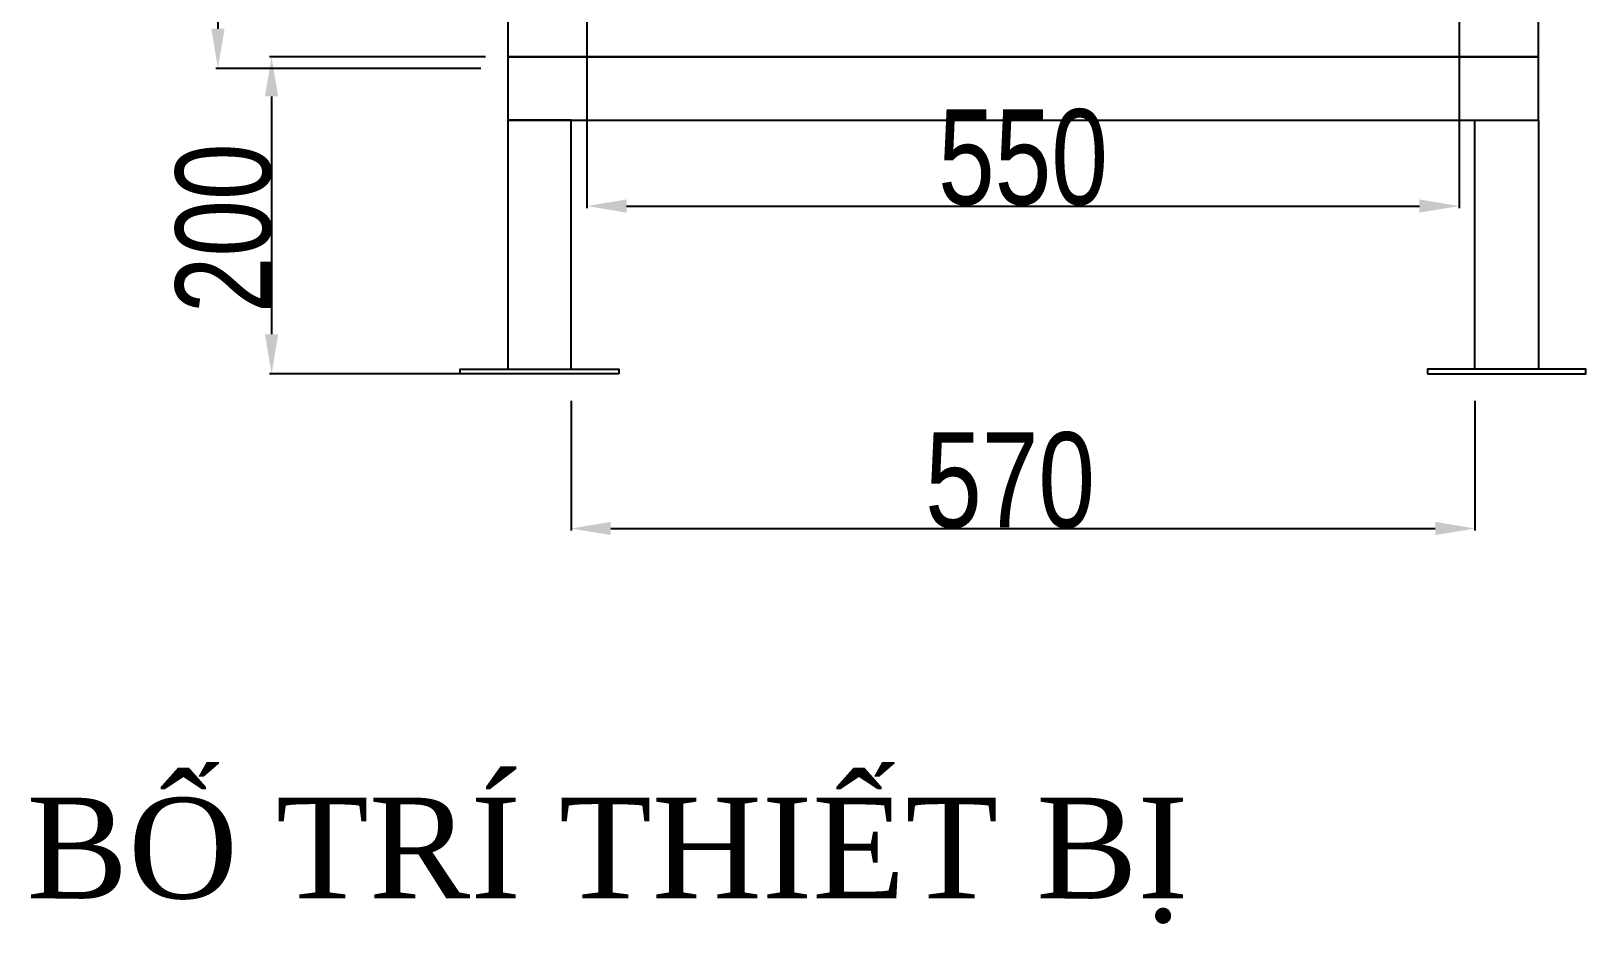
# Model space of a CAD drawing. Header units: inches. Extents: x 21 to 136330, y 8 to 58290.
# Drawn here: x 29623 to 30603, y 43124 to 43687 of the extents above; entities that cross this region are included whole.
import ezdxf

# ---------------------------------------------------------------- set-up
doc = ezdxf.new("R2010")
doc.units = ezdxf.units.IN
doc.header["$MEASUREMENT"] = 0
doc.layers.add('1-EMC-ACESS', color=4, linetype='Continuous')
doc.layers.add('@.0.DM. NÉT CHÍNH', color=7, linetype='Continuous')
doc.layers.add('@.DM. KÍCH THƯỚC', color=8, linetype='Continuous', transparency=0.2)
doc.layers.add('@.DM. KÍCH THƯỚC @ 1', color=8, linetype='Continuous', transparency=0.2)
doc.styles.add('ARIAL', font='arial.ttf')
doc.styles.add('roman', font='roman.shx', dxfattribs={"width": 0.8})
doc.dimstyles.new('Kích thước Duy Mạnh', dxfattribs={"dimtxt": 30, "dimasz": 25, "dimexe": 1.25, "dimexo": 20, "dimtad": 1, "dimdec": 1, "dimtxsty": 'roman', "dimcen": 2.5, "dimclrd": 8, "dimclre": 8, "dimclrt": 2, "dimadec": 0, "dimazin": 0, "dimtfac": 1, "dimtdec": 1, "dimtix": 1, "dimtmove": 0, "dimatfit": 3, "dimfxl": 1, "dimtfillclr": 1, "dimarcsym": 0})

# ---------------------------------------------------------------- blocks, each defined once
blk = doc.blocks.new('*D756')
at = {"layer": '@.DM. KÍCH THƯỚC', "color": 8, "lineweight": -2, "transparency": 16777216}
for p, q in [((29903.72, 44663.16), (29739.23, 44663.16)), ((29906.29, 43663.28), (29739.23, 43663.28))]:
    blk.add_line(p, q, dxfattribs=at)
at = {"layer": '@.DM. KÍCH THƯỚC', "lineweight": -2, "transparency": 16777216}
blk.add_line((29740.48, 44638.16), (29740.48, 43688.28), dxfattribs=at)
at = {"layer": '@.DM. KÍCH THƯỚC', "transparency": 16777216}
for points in [[(29736.31, 44638.16), (29744.65, 44638.16), (29740.48, 44663.16)], [(29736.31, 43688.28), (29744.65, 43688.28), (29740.48, 43663.28)]]:
    blk.add_solid(points, dxfattribs=at)
at = {"layer": 'Defpoints', "color": 0, "transparency": 16777216}
for p in [(29923.72, 44663.16), (29740.48, 43663.28), (29926.29, 43663.28)]:
    blk.add_point(p, dxfattribs=at)
at = {"layer": '@.DM. KÍCH THƯỚC', "color": 2, "transparency": 16777216, "insert": (29679.86, 44333.22), "char_height": 60, "attachment_point": 1, "rotation": 90, "style": 'roman'}
blk.add_mtext('1000', dxfattribs=at)
blk = doc.blocks.new('*D747')
at = {"layer": '@.DM. KÍCH THƯỚC', "color": 8, "lineweight": -2, "transparency": 16777216}
for p, q in [((29973.22, 43735.62), (29973.22, 43575.21)), ((30523.22, 43735.62), (30523.22, 43575.21))]:
    blk.add_line(p, q, dxfattribs=at)
at = {"layer": '@.DM. KÍCH THƯỚC', "lineweight": -2, "transparency": 16777216}
blk.add_line((29998.22, 43576.46), (30498.22, 43576.46), dxfattribs=at)
at = {"layer": '@.DM. KÍCH THƯỚC', "transparency": 16777216}
for points in [[(29998.22, 43580.63), (29998.22, 43572.3), (29973.22, 43576.46)], [(30498.22, 43580.63), (30498.22, 43572.3), (30523.22, 43576.46)]]:
    blk.add_solid(points, dxfattribs=at)
at = {"layer": 'Defpoints', "color": 0, "transparency": 16777216}
for p in [(29973.22, 43755.62), (30523.22, 43755.62), (30523.22, 43576.46)]:
    blk.add_point(p, dxfattribs=at)
at = {"layer": '@.DM. KÍCH THƯỚC', "color": 2, "transparency": 16777216, "insert": (30248.22, 43607.09), "char_height": 60, "attachment_point": 5, "style": 'roman'}
blk.add_mtext('550', dxfattribs=at)
blk = doc.blocks.new('*D832')
at = {"layer": '@.DM. KÍCH THƯỚC', "color": 8, "lineweight": -2, "transparency": 16777216}
for p, q in [((29909.22, 43670.62), (29773.06, 43670.62)), ((29893.22, 43470.62), (29773.06, 43470.62))]:
    blk.add_line(p, q, dxfattribs=at)
at = {"layer": '@.DM. KÍCH THƯỚC', "lineweight": -2, "transparency": 16777216}
blk.add_line((29774.31, 43645.62), (29774.31, 43495.62), dxfattribs=at)
at = {"layer": '@.DM. KÍCH THƯỚC', "transparency": 16777216}
for points in [[(29770.14, 43645.62), (29778.47, 43645.62), (29774.31, 43670.62)], [(29770.14, 43495.62), (29778.47, 43495.62), (29774.31, 43470.62)]]:
    blk.add_solid(points, dxfattribs=at)
at = {"layer": 'Defpoints', "color": 0, "transparency": 16777216}
for p in [(29929.22, 43670.62), (29774.31, 43470.62), (29913.22, 43470.62)]:
    blk.add_point(p, dxfattribs=at)
at = {"layer": '@.DM. KÍCH THƯỚC', "color": 2, "transparency": 16777216, "insert": (29713.68, 43508.91), "char_height": 60, "attachment_point": 1, "rotation": 90, "style": 'roman'}
blk.add_mtext('200', dxfattribs=at)
blk = doc.blocks.new('*D833')
at = {"layer": '@.DM. KÍCH THƯỚC', "color": 8, "lineweight": -2, "transparency": 16777216}
for p, q in [((29963.22, 43453.62), (29963.22, 43371.95)), ((30533.22, 43453.62), (30533.22, 43371.95))]:
    blk.add_line(p, q, dxfattribs=at)
at = {"layer": '@.DM. KÍCH THƯỚC', "lineweight": -2, "transparency": 16777216}
blk.add_line((29988.22, 43373.2), (30508.22, 43373.2), dxfattribs=at)
at = {"layer": '@.DM. KÍCH THƯỚC', "transparency": 16777216}
for points in [[(29988.22, 43377.37), (29988.22, 43369.04), (29963.22, 43373.2)], [(30508.22, 43377.37), (30508.22, 43369.04), (30533.22, 43373.2)]]:
    blk.add_solid(points, dxfattribs=at)
at = {"layer": 'Defpoints', "color": 0, "transparency": 16777216}
for p in [(29963.22, 43473.62), (30533.22, 43473.62), (30533.22, 43373.2)]:
    blk.add_point(p, dxfattribs=at)
at = {"layer": '@.DM. KÍCH THƯỚC', "color": 2, "transparency": 16777216, "insert": (30186.51, 43433.83), "char_height": 60, "attachment_point": 1, "style": 'roman'}
blk.add_mtext('570', dxfattribs=at)

msp = doc.modelspace()

# ---------------------------------------------------------------- linework, layer by layer
at = {"layer": '@.0.DM. NÉT CHÍNH'}
for points in [[(29923.2206, 43670.6229), (30573.2206, 43670.6229), (30573.2206, 44605.5596), (29923.2206, 44605.5596)], [(29923.2206, 43630.6229), (30573.2206, 43630.6229), (30573.2206, 43670.6229), (29923.2206, 43670.6229)], [(29923.2206, 43473.6229), (29963.2206, 43473.6229), (29963.2206, 43630.6229), (29923.2206, 43630.6229)], [(30573.2206, 43473.6229), (30533.2206, 43473.6229), (30533.2206, 43630.6229), (30573.2206, 43630.6229)], [(29993.2206, 43470.6229), (29893.2206, 43470.6229), (29893.2206, 43473.6229), (29993.2206, 43473.6229)], [(30503.2206, 43470.6229), (30603.2206, 43470.6229), (30603.2206, 43473.6229), (30503.2206, 43473.6229)]]:
    msp.add_lwpolyline(points, close=True, dxfattribs=at)

# ---------------------------------------------------------------- texts
at = {"layer": '1-EMC-ACESS', "color": 1, "linetype": 'ByBlock', "lineweight": -2, "insert": (29986.1659, 43203.4928), "char_height": 63.504, "width": 972.626469, "attachment_point": 2, "style": 'ARIAL'}
msp.add_mtext('{\\fTimes New Roman|b0|i0|c0|p18;\\C7;BỐ TRÍ THIẾT BỊ}', dxfattribs=at)

# ---------------------------------------------------------------- dimensions: what is measured, and where the dimension line sits
at = {"layer": '@.DM. KÍCH THƯỚC @ 1', "color": 0}
for base, p1, p2, angle, picture, middle in [((29740.4811, 43663.2808), (29923.7206, 44663.1577), (29926.2913, 43663.2808), 270, '*D756', (29740.4811, 44413.2192)), ((29774.3051, 43470.6229), (29929.2206, 43670.6229), (29913.2206, 43470.6229), 270, '*D832', (29774.3051, 43570.6229)), ((30533.2206, 43373.2042), (29963.2206, 43473.6229), (30533.2206, 43473.6229), 180, '*D833', (30248.2206, 43373.2042))]:
    dim = msp.add_linear_dim(base=base, p1=p1, p2=p2, angle=angle, dimstyle='Kích thước Duy Mạnh', override={"dimscale": 1, "dimtxt": 60, "dimdec": 0, "dimclrd": 256, "dimtdec": 0, "dimtix": 1, "dimtofl": 0, "dimtmove": 0, "dimatfit": 1}, dxfattribs=at)
    dim.commit()
    dim.dimension.update_dxf_attribs({"geometry": picture, "text_midpoint": middle, "dimtype": 128})
dim = msp.add_linear_dim(base=(30523.2206, 43576.4629), p1=(29973.2206, 43755.6229), p2=(30523.2206, 43755.6229), dimstyle='Kích thước Duy Mạnh', override={"dimscale": 1, "dimtxt": 60, "dimdec": 0, "dimclrd": 256, "dimtdec": 0, "dimtix": 1, "dimtofl": 0, "dimtmove": 0, "dimatfit": 1}, dxfattribs=at)
dim.commit()
dim.dimension.update_dxf_attribs({"geometry": '*D747', "text_midpoint": (30248.2206, 43607.0879)})

doc.saveas('drawing.dxf')
